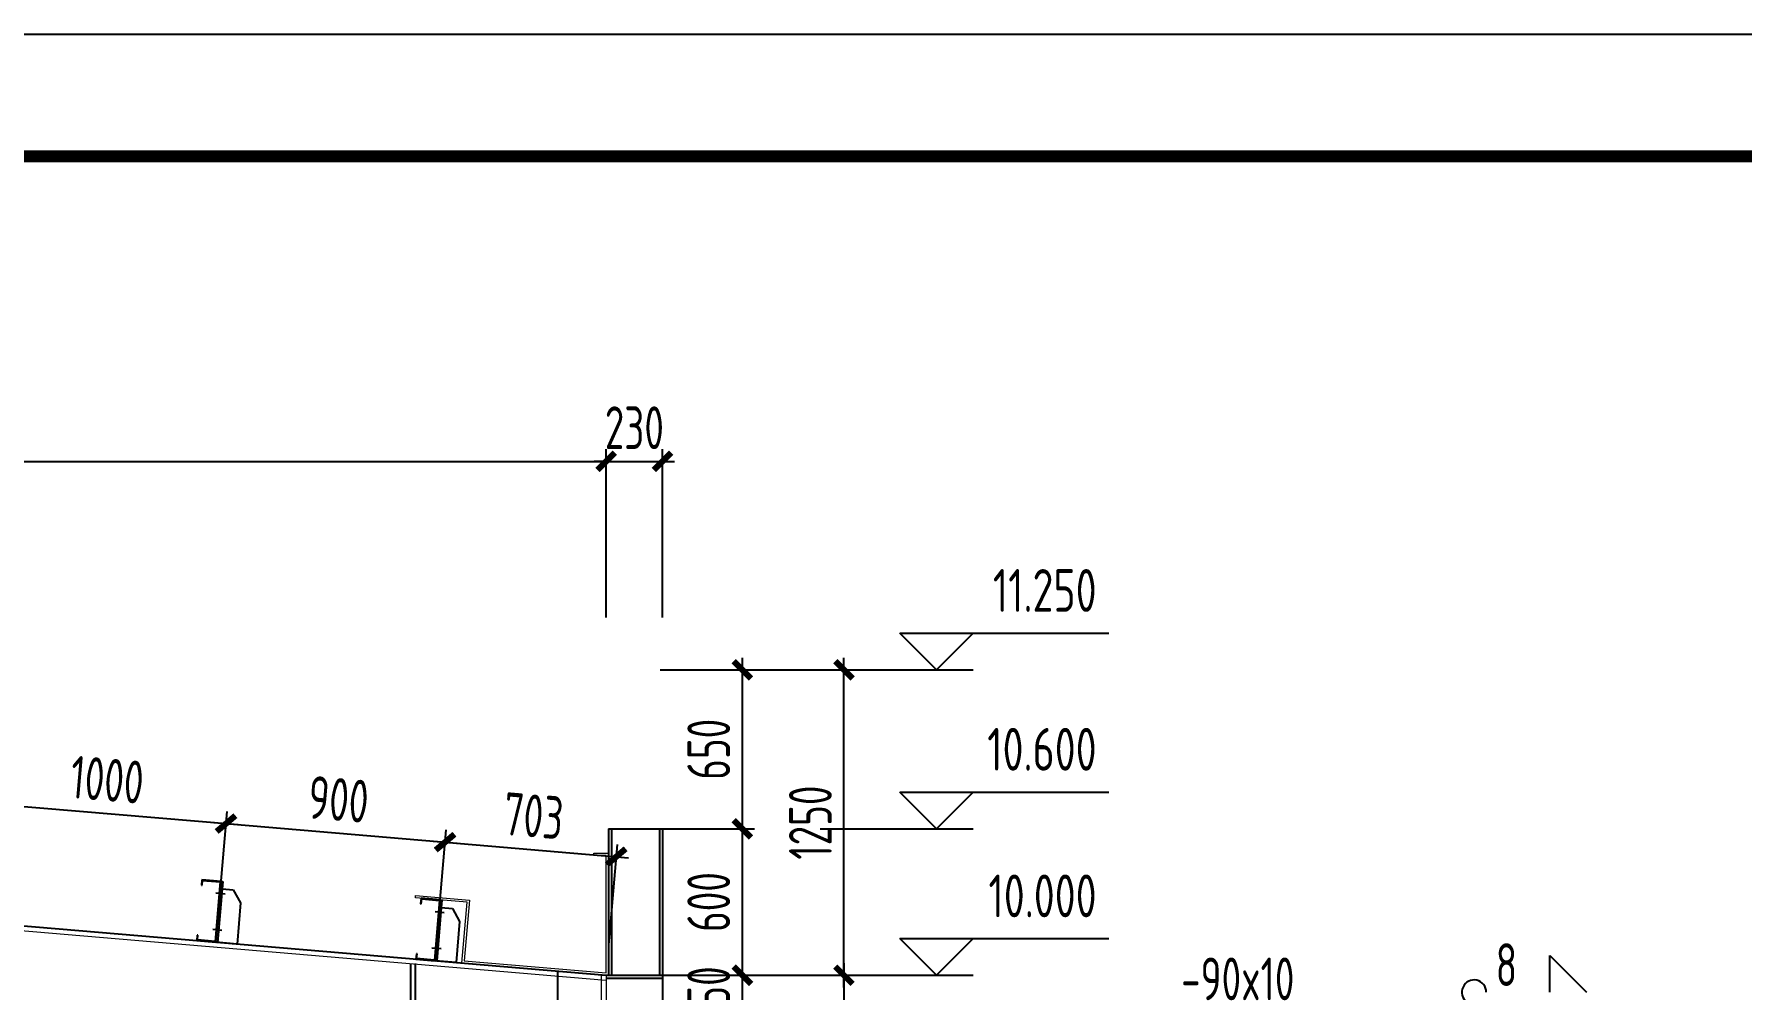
# Model space of a CAD drawing. Extents: x -3102990 to -851544, y -5293060 to -2540151.
# Drawn here: x -1296975 to -1282997, y -2638725 to -2630902 of the extents above; entities that cross this region are included whole.
import ezdxf
from ezdxf.enums import TextEntityAlignment as Align

# ---------------------------------------------------------------- set-up
doc = ezdxf.new("R2010")
doc.units = 0
doc.header["$LTSCALE"] = 1000
doc.header["$PDMODE"] = 1
doc.linetypes.add('DOTE', pattern=[2.42, 2, -0.2, 0.02, -0.2])
doc.layers.get('0').update_dxf_attribs({"linetype": 'CONTINUOUS'})
doc.layers.get('Defpoints').update_dxf_attribs({"linetype": 'CONTINUOUS'})
for name, color, linetype in [('AXIS', 253, 'DOTE'), ('BEAM_CON', 4, 'CONTINUOUS'), ('COLU', 7, 'CONTINUOUS'), ('DIM', 3, 'CONTINUOUS'), ('PUB_TITLE', 4, 'CONTINUOUS'), ('TEXT', 7, 'CONTINUOUS'), ('THIN', 7, 'CONTINUOUS'), ('WELD', 7, 'CONTINUOUS'), ('柱子', 3, 'CONTINUOUS'), ('檩托', 151, 'CONTINUOUS')]:
    doc.layers.add(name, color=color, linetype=linetype)
doc.layers.add('yichutu', color=7, linetype='CONTINUOUS', true_color=0xffffff, plot=False)
doc.styles.add('TSSD_Dimension', font='tssdeng.shx', dxfattribs={"width": 0.7, "bigfont": 'Hztxt.shx'})
doc.styles.add('TSSD_Label', font='tssdeng.shx', dxfattribs={"width": 0.75, "bigfont": 'hztxt.shx'})
doc.styles.add('TSSD_Rein', font='Tssdeng.shx', dxfattribs={"width": 0.75, "bigfont": 'hztxt.shx'})
doc.dimstyles.new('TSSD_50_100', dxfattribs={"dimtxt": 350, "dimasz": 100, "dimexe": 100, "dimexo": 250, "dimgap": 100, "dimtad": 1, "dimdec": 0, "dimlfac": 0.5, "dimzin": 0, "dimdsep": 46, "dimtxsty": 'TSSD_Dimension', "dimblk": 'ARCHTICK', "dimcen": 0, "dimdle": 100, "dimclrt": 7, "dimadec": 0, "dimazin": 0, "dimtfac": 1, "dimtdec": 0, "dimtix": 1, "dimtmove": 2, "dimatfit": 3, "dimfxl": 1, "dimtolj": 1, "dimtzin": 0, "dimarcsym": 0})

# ---------------------------------------------------------------- blocks, each defined once
blk = doc.blocks.new('_ArchTick')
at = {"color": 0, "const_width": 0.5}
blk.add_lwpolyline([(-0.71, -0.71), (0.71, 0.71)], dxfattribs=at)
blk = doc.blocks.new('*D210')
at = {"layer": 'Defpoints', "color": 0, "ltscale": 1.5}
for p in [(-1291640, -2638606), (-1291640, -2658606), (-1290346, -2658606)]:
    blk.add_point(p, dxfattribs=at)
at = {"layer": 'DIM', "color": 0, "lineweight": -2, "ltscale": 1.5}
for p, q in [((-1291390, -2638606), (-1290246, -2638606)), ((-1290346, -2638506), (-1290346, -2658706)), ((-1291390, -2658606), (-1290246, -2658606))]:
    blk.add_line(p, q, dxfattribs=at)
at = {"layer": 'DIM', "color": 0, "lineweight": -2, "ltscale": 1.5, "xscale": 100, "yscale": 100, "zscale": 100}
for p, rotation in [((-1290346, -2638606), 90), ((-1290346, -2658606), 270)]:
    blk.add_blockref('_ArchTick', p, dxfattribs=dict(at, rotation=rotation))
at = {"layer": 'DIM', "color": 7, "ltscale": 1.5, "insert": (-1290621, -2648606), "char_height": 350, "attachment_point": 5, "rotation": 90, "style": 'TSSD_Dimension'}
blk.add_mtext('\\A1;10000', dxfattribs=at)
blk = doc.blocks.new('A$C28752233')
at = {"layer": '檩托'}
for p, q in [((-151, 23), (-219, -78)), ((-60, 23), (-151, 23)), ((-60, 83), (-60, 23)), ((-46, 83), (-60, 83)), ((-60, 23), (-60, -417)), ((-46, 83), (111, 83)), ((-46, -417), (-46, 83)), ((-46, -417), (-46, 83)), ((-40, 78), (-40, -411)), ((106, 78), (-40, 78)), ((106, 38), (106, 78)), ((111, 38), (106, 38)), ((111, 83), (111, 38)), ((-219, -78), (-219, -417)), ((-87, -18), (-12, -18)), ((-219, -417), (-46, -417)), ((-87, -316), (-12, -316)), ((111, -417), (-46, -417)), ((-40, -411), (106, -411)), ((106, -372), (111, -372)), ((106, -411), (106, -372)), ((111, -372), (111, -417))]:
    blk.add_line(p, q, dxfattribs=at)
at = {"layer": '檩托', "const_width": 20, "elevation": 793}
blk.add_lwpolyline([(-60, -18), (-40, -18)], dxfattribs=at)
at = {"layer": '檩托', "const_width": 20}
blk.add_lwpolyline([(-60, -316), (-40, -316)], dxfattribs=at)
blk = doc.blocks.new('*D222')
at = {"layer": 'Defpoints', "color": 0, "ltscale": 1.5}
for p in [(-1292292, -2634399), (-1303292, -2635926), (-1292292, -2635926)]:
    blk.add_point(p, dxfattribs=at)
at = {"layer": 'DIM', "color": 0, "lineweight": -2, "ltscale": 1.5}
for p, q in [((-1303392, -2634399), (-1292192, -2634399)), ((-1303292, -2635676), (-1303292, -2634299)), ((-1292292, -2635676), (-1292292, -2634299))]:
    blk.add_line(p, q, dxfattribs=at)
at = {"layer": 'DIM', "color": 0, "lineweight": -2, "ltscale": 1.5, "xscale": 100, "yscale": 100, "zscale": 100, "rotation": 180}
blk.add_blockref('_ArchTick', (-1303292, -2634399), dxfattribs=at)
at = {"layer": 'DIM', "color": 0, "lineweight": -2, "ltscale": 1.5, "xscale": 100, "yscale": 100, "zscale": 100}
blk.add_blockref('_ArchTick', (-1292292, -2634399), dxfattribs=at)
at = {"layer": 'DIM', "color": 7, "ltscale": 1.5, "insert": (-1297792, -2634124), "char_height": 350, "attachment_point": 5, "style": 'TSSD_Dimension'}
blk.add_mtext('\\A1;5500', dxfattribs=at)
blk = doc.blocks.new('*D223')
at = {"layer": 'Defpoints', "color": 0, "ltscale": 1.5}
for p in [(-1291832, -2634399), (-1292292, -2635926), (-1291832, -2635926)]:
    blk.add_point(p, dxfattribs=at)
at = {"layer": 'DIM', "color": 0, "lineweight": -2, "ltscale": 1.5}
for p, q in [((-1292292, -2634399), (-1292392, -2634399)), ((-1292292, -2635676), (-1292292, -2634299)), ((-1292292, -2634399), (-1291832, -2634399)), ((-1291832, -2635676), (-1291832, -2634299)), ((-1291832, -2634399), (-1291732, -2634399))]:
    blk.add_line(p, q, dxfattribs=at)
at = {"layer": 'DIM', "color": 0, "lineweight": -2, "ltscale": 1.5, "xscale": 100, "yscale": 100, "zscale": 100}
blk.add_blockref('_ArchTick', (-1292292, -2634399), dxfattribs=at)
at = {"layer": 'DIM', "color": 0, "lineweight": -2, "ltscale": 1.5, "xscale": 100, "yscale": 100, "zscale": 100, "rotation": 180}
blk.add_blockref('_ArchTick', (-1291832, -2634399), dxfattribs=at)
at = {"layer": 'DIM', "color": 7, "ltscale": 1.5, "insert": (-1292062, -2634124), "char_height": 350, "attachment_point": 5, "style": 'TSSD_Dimension'}
blk.add_mtext('\\A1;230', dxfattribs=at)
blk = doc.blocks.new('*D224')
at = {"layer": 'Defpoints', "color": 0, "ltscale": 1.5}
for p in [(-1295404, -2637364), (-1297479, -2638166), (-1295487, -2638335)]:
    blk.add_point(p, dxfattribs=at)
at = {"layer": 'DIM', "color": 0, "lineweight": -2, "ltscale": 1.5}
for p, q in [((-1297497, -2637187), (-1295305, -2637372)), ((-1297458, -2637917), (-1297389, -2637095)), ((-1295465, -2638086), (-1295396, -2637264))]:
    blk.add_line(p, q, dxfattribs=at)
at = {"layer": 'DIM', "color": 0, "lineweight": -2, "ltscale": 1.5, "xscale": 100, "yscale": 100, "zscale": 100}
for p, rotation in [((-1297397, -2637195), 175.1559996249161), ((-1295404, -2637364), 355.1559996249162)]:
    blk.add_blockref('_ArchTick', p, dxfattribs=dict(at, rotation=rotation))
at = {"layer": 'DIM', "color": 7, "ltscale": 1.5, "insert": (-1296377, -2637005), "char_height": 350, "attachment_point": 5, "rotation": 355.156, "style": 'TSSD_Dimension'}
blk.add_mtext('\\A1;1000', dxfattribs=at)
blk = doc.blocks.new('*D225')
at = {"layer": 'Defpoints', "color": 0, "ltscale": 1.5}
for p in [(-1293611, -2637516), (-1295487, -2638335), (-1293693, -2638487)]:
    blk.add_point(p, dxfattribs=at)
at = {"layer": 'DIM', "color": 0, "lineweight": -2, "ltscale": 1.5}
for p, q in [((-1295504, -2637356), (-1293511, -2637524)), ((-1295465, -2638086), (-1295396, -2637264)), ((-1293672, -2638238), (-1293602, -2637416))]:
    blk.add_line(p, q, dxfattribs=at)
at = {"layer": 'DIM', "color": 0, "lineweight": -2, "ltscale": 1.5, "xscale": 100, "yscale": 100, "zscale": 100}
for p, rotation in [((-1295404, -2637364), 175.1559996247644), ((-1293611, -2637516), 355.1559996247644)]:
    blk.add_blockref('_ArchTick', p, dxfattribs=dict(at, rotation=rotation))
at = {"layer": 'DIM', "color": 7, "ltscale": 1.5, "insert": (-1294484, -2637166), "char_height": 350, "attachment_point": 5, "rotation": 355.156, "style": 'TSSD_Dimension'}
blk.add_mtext('\\A1;900', dxfattribs=at)
blk = doc.blocks.new('*D226')
at = {"layer": 'Defpoints', "color": 0, "ltscale": 1.5}
for p in [(-1292210, -2637635), (-1293693, -2638487), (-1292292, -2638606)]:
    blk.add_point(p, dxfattribs=at)
at = {"layer": 'DIM', "color": 0, "lineweight": -2, "ltscale": 1.5}
for p, q in [((-1293672, -2638238), (-1293602, -2637416)), ((-1293710, -2637508), (-1292110, -2637643)), ((-1292271, -2638357), (-1292201, -2637535))]:
    blk.add_line(p, q, dxfattribs=at)
at = {"layer": 'DIM', "color": 0, "lineweight": -2, "ltscale": 1.5, "xscale": 100, "yscale": 100, "zscale": 100}
for p, rotation in [((-1293611, -2637516), 175.1559996247644), ((-1292210, -2637635), 355.1559996247644)]:
    blk.add_blockref('_ArchTick', p, dxfattribs=dict(at, rotation=rotation))
at = {"layer": 'DIM', "color": 7, "ltscale": 1.5, "insert": (-1292887, -2637301), "char_height": 350, "attachment_point": 5, "rotation": 355.156, "style": 'TSSD_Dimension'}
blk.add_mtext('\\A1;703', dxfattribs=at)
blk = doc.blocks.new('*D229')
at = {"layer": 'Defpoints', "color": 0, "ltscale": 1.5}
for p in [(-1292100, -2638606), (-1291178, -2638606), (-1292100, -2638906)]:
    blk.add_point(p, dxfattribs=at)
at = {"layer": 'DIM', "color": 0, "lineweight": -2, "ltscale": 1.5}
for p, q in [((-1291850, -2638606), (-1291078, -2638606)), ((-1291178, -2638606), (-1291178, -2638506)), ((-1291178, -2638906), (-1291178, -2638606)), ((-1291850, -2638906), (-1291078, -2638906)), ((-1291178, -2638906), (-1291178, -2639006))]:
    blk.add_line(p, q, dxfattribs=at)
at = {"layer": 'DIM', "color": 0, "lineweight": -2, "ltscale": 1.5, "xscale": 100, "yscale": 100, "zscale": 100}
for p, rotation in [((-1291178, -2638606), 270), ((-1291178, -2638906), 90)]:
    blk.add_blockref('_ArchTick', p, dxfattribs=dict(at, rotation=rotation))
at = {"layer": 'DIM', "color": 7, "ltscale": 1.5, "insert": (-1291453, -2638756), "char_height": 350, "attachment_point": 5, "rotation": 90, "style": 'TSSD_Dimension'}
blk.add_mtext('\\A1;150', dxfattribs=at)
blk = doc.blocks.new('*D230')
at = {"layer": 'Defpoints', "color": 0, "ltscale": 1.5}
for p in [(-1292100, -2637406), (-1291178, -2637406), (-1292100, -2638606)]:
    blk.add_point(p, dxfattribs=at)
at = {"layer": 'DIM', "color": 0, "lineweight": -2, "ltscale": 1.5}
for p, q in [((-1291178, -2638706), (-1291178, -2637306)), ((-1291850, -2637406), (-1291078, -2637406)), ((-1291850, -2638606), (-1291078, -2638606))]:
    blk.add_line(p, q, dxfattribs=at)
at = {"layer": 'DIM', "color": 0, "lineweight": -2, "ltscale": 1.5, "xscale": 100, "yscale": 100, "zscale": 100}
for p, rotation in [((-1291178, -2637406), 90), ((-1291178, -2638606), 270)]:
    blk.add_blockref('_ArchTick', p, dxfattribs=dict(at, rotation=rotation))
at = {"layer": 'DIM', "color": 7, "ltscale": 1.5, "insert": (-1291453, -2638006), "char_height": 350, "attachment_point": 5, "rotation": 90, "style": 'TSSD_Dimension'}
blk.add_mtext('\\A1;600', dxfattribs=at)
blk = doc.blocks.new('*D231')
at = {"layer": 'Defpoints', "color": 0, "ltscale": 1.5}
for p in [(-1292100, -2636106), (-1291178, -2636106), (-1292100, -2637406)]:
    blk.add_point(p, dxfattribs=at)
at = {"layer": 'DIM', "color": 0, "lineweight": -2, "ltscale": 1.5}
for p, q in [((-1291178, -2637506), (-1291178, -2636006)), ((-1291850, -2636106), (-1291078, -2636106)), ((-1291850, -2637406), (-1291078, -2637406))]:
    blk.add_line(p, q, dxfattribs=at)
at = {"layer": 'DIM', "color": 0, "lineweight": -2, "ltscale": 1.5, "xscale": 100, "yscale": 100, "zscale": 100}
for p, rotation in [((-1291178, -2636106), 90), ((-1291178, -2637406), 270)]:
    blk.add_blockref('_ArchTick', p, dxfattribs=dict(at, rotation=rotation))
at = {"layer": 'DIM', "color": 7, "ltscale": 1.5, "insert": (-1291453, -2636756), "char_height": 350, "attachment_point": 5, "rotation": 90, "style": 'TSSD_Dimension'}
blk.add_mtext('\\A1;650', dxfattribs=at)
blk = doc.blocks.new('*D232')
at = {"layer": 'Defpoints', "color": 0, "ltscale": 1.5}
for p in [(-1291640, -2636106), (-1290346, -2636106), (-1291640, -2638606)]:
    blk.add_point(p, dxfattribs=at)
at = {"layer": 'DIM', "color": 0, "lineweight": -2, "ltscale": 1.5}
for p, q in [((-1290346, -2638706), (-1290346, -2636006)), ((-1291390, -2636106), (-1290246, -2636106)), ((-1291390, -2638606), (-1290246, -2638606))]:
    blk.add_line(p, q, dxfattribs=at)
at = {"layer": 'DIM', "color": 0, "lineweight": -2, "ltscale": 1.5, "xscale": 100, "yscale": 100, "zscale": 100}
for p, rotation in [((-1290346, -2636106), 90), ((-1290346, -2638606), 270)]:
    blk.add_blockref('_ArchTick', p, dxfattribs=dict(at, rotation=rotation))
at = {"layer": 'DIM', "color": 7, "ltscale": 1.5, "insert": (-1290621, -2637356), "char_height": 350, "attachment_point": 5, "rotation": 90, "style": 'TSSD_Dimension'}
blk.add_mtext('\\A1;1250', dxfattribs=at)
blk = doc.blocks.new('_WELD004')
at = {"color": 0, "linetype": 'ByBlock'}
for p, q in [((0, 1), (1, 0)), ((0, 0), (0, 1))]:
    blk.add_line(p, q, dxfattribs=at)
blk = doc.blocks.new('A$C18BE6784')
at = {"layer": 'PUB_TITLE'}
blk.add_lwpolyline([(0, 0), (0, 42000), (89100, 42000), (89100, 0)], close=True, dxfattribs=at)
at = {"layer": 'PUB_TITLE', "const_width": 100}
blk.add_lwpolyline([(88100, 1000), (88100, 41000), (713, 41000), (713, 1000), (88100, 1000)], dxfattribs=at)
blk = doc.blocks.new('yct-891-420-89100-42000-100-2004.0')
at = {"layer": 'yichutu', "color": 7, "true_color": 0xffffff}
blk.add_lwpolyline([(0, 0), (0, 42000), (89100, 42000), (89100, 0)], close=True, dxfattribs=at)

msp = doc.modelspace()

# ---------------------------------------------------------------- linework, layer by layer
at = {"ltscale": 1.5}
msp.add_line((-1321792.22, -2636105.71), (-1292292.22, -2638605.71), dxfattribs=at)
at = {"layer": 'AXIS', "ltscale": 2}
msp.add_line((-1292692.22, -2638571.81), (-1292692.22, -2658605.71), dxfattribs=at)
at = {"layer": 'BEAM_CON', "lineweight": 5, "ltscale": 1.5}
msp.add_lwpolyline([(-1293852.63, -2637971.68), (-1293852.63, -2637951.59), (-1293412.32, -2637991.06), (-1293453.79, -2638487.09), (-1292292.22, -2638585.71), (-1292292.22, -2638585.71), (-1292292.22, -2637625.71), (-1292392.22, -2637625.71), (-1292392.22, -2637605.71), (-1292272.22, -2637605.71), (-1292272.22, -2638605.71), (-1292292.22, -2638605.71), (-1293473.79, -2638505.58), (-1293431.56, -2638007.37), (-1293852.63, -2637971.68)], dxfattribs=at)
at = {"layer": 'COLU', "color": 4, "lineweight": 5}
for p, q in [((-1321795.6, -2636145.57), (-1292295.6, -2638645.57)), ((-1321792.22, -2636105.71), (-1292292.22, -2638605.71)), ((-1292332.22, -2638602.32), (-1292332.22, -2658605.71)), ((-1292292.22, -2638605.71), (-1292292.22, -2658605.71))]:
    msp.add_line(p, q, dxfattribs=at)
at = {"layer": 'COLU', "color": 4, "ltscale": 1.5}
for p, q in [((-1293892.22, -2640465.71), (-1293892.22, -2638510.26)), ((-1293852.22, -2640465.71), (-1293852.22, -2638510.26))]:
    msp.add_line(p, q, dxfattribs=at)
at = {"layer": 'TEXT', "color": 4, "lineweight": 5}
for p, q in [((-1292292.22, -2638585.71), (-1292292.22, -2638585.71)), ((-1292292.22, -2638605.71), (-1292272.22, -2638605.71))]:
    msp.add_line(p, q, dxfattribs=at)
at = {"layer": 'THIN'}
for p, q in [((-1289587.58, -2636105.71), (-1289887.58, -2635805.71)), ((-1289887.58, -2635805.71), (-1289287.58, -2635805.71)), ((-1289587.58, -2636105.71), (-1289287.58, -2635805.71)), ((-1289287.58, -2635805.71), (-1288177, -2635805.71)), ((-1290540.19, -2636105.71), (-1289287.58, -2636105.71)), ((-1289587.58, -2636105.71), (-1289587.58, -2636105.71)), ((-1289587.58, -2637405.71), (-1289887.58, -2637105.71)), ((-1289887.58, -2637105.71), (-1289287.58, -2637105.71)), ((-1289587.58, -2637405.71), (-1289287.58, -2637105.71)), ((-1289287.58, -2637105.71), (-1288177, -2637105.71)), ((-1290540.19, -2637405.71), (-1289287.58, -2637405.71)), ((-1289587.58, -2637405.71), (-1289587.58, -2637405.71)), ((-1289587.58, -2638605.8), (-1289887.58, -2638305.8)), ((-1289887.58, -2638305.8), (-1289287.58, -2638305.8)), ((-1289587.58, -2638605.8), (-1289287.58, -2638305.8)), ((-1289287.58, -2638305.8), (-1288177, -2638305.8)), ((-1290540.19, -2638605.8), (-1289287.58, -2638605.8)), ((-1289587.58, -2638605.8), (-1289587.58, -2638605.8))]:
    msp.add_line(p, q, dxfattribs=at)
at = {"layer": 'WELD'}
msp.add_arc((-1285188.24, -2638744, -288), 100, 0, 232.532418, dxfattribs=at)
at = {"layer": '柱子', "color": 4}
for p, q in [((-1292272.22, -2637405.71), (-1292272.22, -2638605.71)), ((-1292272.22, -2637405.71), (-1291832.22, -2637405.71, 0)), ((-1292248.22, -2637405.71, 0), (-1292248.22, -2638605.71)), ((-1291856.22, -2637405.71, 0), (-1291856.22, -2638605.71)), ((-1291832.22, -2637405.71, 0), (-1291832.22, -2638605.71)), ((-1292292.22, -2638605.71, -2), (-1291832.22, -2638605.71, -2)), ((-1291832.22, -2638605.71), (-1291832.22, -2639005.71)), ((-1292292.22, -2638629.71), (-1291832.22, -2638629.71))]:
    msp.add_line(p, q, dxfattribs=at)

# ---------------------------------------------------------------- block references
at = {"ltscale": 1.5}
msp.add_blockref('A$C18BE6784', (-1358829.95, -2672902.4), dxfattribs=at)
at = {"layer": 'COLU', "ltscale": 1.5, "xscale": -1, "rotation": 355.1584017119421}
for p in [(-1295497.24, -2637915.92), (-1293703.66, -2638067.92)]:
    msp.add_blockref('A$C28752233', p, dxfattribs=at)
at = {"layer": 'WELD', "xscale": 300, "yscale": 300, "zscale": 300, "rotation": 359.999999999911}
msp.add_blockref('_WELD004', (-1284568.53, -2638744, -288), dxfattribs=at)
at = {"layer": 'yichutu'}
msp.add_blockref('yct-891-420-89100-42000-100-2004.0', (-1358829.96, -2672902.4), dxfattribs=at)

# ---------------------------------------------------------------- texts
at = {"layer": 'TEXT', "lineweight": 9, "style": 'TSSD_Rein', "width": 0.7}
for s, p in [('-90x10', (-1287586.49, -2638810.15, -96)), ('8', (-1285011.96, -2638694, -288))]:
    msp.add_text(s, height=350, dxfattribs=at).set_placement(p)
at = {"layer": 'THIN', "style": 'TSSD_Label', "width": 0.75}
for s, p in [('11.250', (-1288277.96, -2635735.71)), ('10.600', (-1288277.96, -2637035.71)), ('10.000', (-1288277.96, -2638235.8))]:
    msp.add_text(s, height=350, dxfattribs=at).set_placement(p, align=Align.BOTTOM_RIGHT)

# ---------------------------------------------------------------- dimensions: what is measured, and where the dimension line sits
at = {"layer": 'DIM', "ltscale": 1.5}
for base, p1, p2, angle, picture, middle in [((-1292292.22, -2634398.65), (-1303292.22, -2635925.71), (-1292292.22, -2635925.71), 180, '*D222', (-1297792.22, -2634123.65)), ((-1291832.22, -2634398.65), (-1292292.22, -2635925.71), (-1291832.22, -2635925.71), 180, '*D223', (-1292062.22, -2634123.65)), ((-1291177.95, -2636105.71), (-1292099.8, -2637405.71), (-1292099.8, -2636105.71), 90, '*D231', (-1291452.95, -2636755.71)), ((-1290345.82, -2636105.71), (-1291639.8, -2638605.8), (-1291639.8, -2636105.71), 90, '*D232', (-1290620.82, -2637355.75)), ((-1293610.65, -2637515.95), (-1295486.52, -2638335.09), (-1293692.95, -2638487.09), 175.156, '*D225', (-1294484.21, -2637165.94)), ((-1292209.93, -2637634.66), (-1293692.95, -2638487.09), (-1292292.23, -2638605.8), 175.156, '*D226', (-1292887.07, -2637301.29)), ((-1291177.95, -2637405.71), (-1292099.8, -2638605.8), (-1292099.8, -2637405.71), 90, '*D230', (-1291452.95, -2638005.75)), ((-1291177.95, -2638605.8), (-1292099.8, -2638905.71), (-1292099.8, -2638605.8), 90, '*D229', (-1291452.95, -2638755.75)), ((-1290345.82, -2658605.71), (-1291639.8, -2638605.8), (-1291639.8, -2658605.71), 90, '*D210', (-1290620.82, -2648605.75))]:
    dim = msp.add_linear_dim(base=base, p1=p1, p2=p2, angle=angle, dimstyle='TSSD_50_100', dxfattribs=at)
    dim.commit()
    dim.dimension.update_dxf_attribs({"geometry": picture, "text_midpoint": middle})
dim = msp.add_aligned_dim(p1=(-1297479.38, -2638166.21), p2=(-1295486.52, -2638335.09), distance=974.62, dimstyle='TSSD_50_100', dxfattribs=at)
dim.commit()
dim.dimension.update_dxf_attribs({"geometry": '*D224', "text_midpoint": (-1296377.43, -2637005.5)})

doc.saveas('drawing.dxf')
